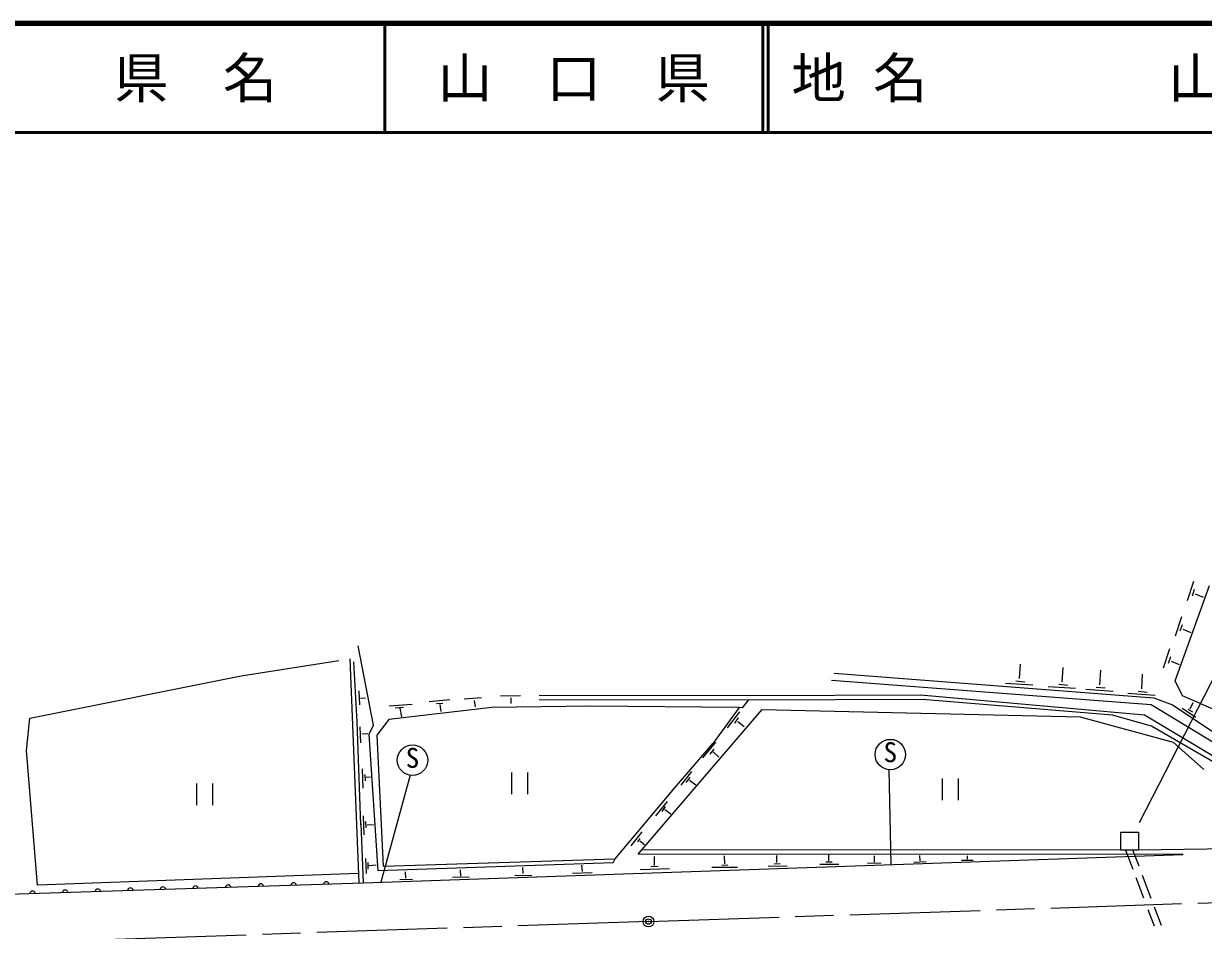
# Model space of a CAD drawing. Units: millimetres, scale not verified. Extents: x 40000 to 680000, y 20000 to 380000.
# Drawn here: x 299817 to 408240, y 296723 to 380000 of the extents above; entities that cross this region are included whole.
import ezdxf
from ezdxf.enums import TextEntityAlignment as Align

# ---------------------------------------------------------------- set-up
doc = ezdxf.new("R2010")
doc.units = ezdxf.units.MM
doc.header["$LTSCALE"] = 1000
doc.header["$PDMODE"] = 32
doc.header["$PDSIZE"] = 500
doc.linetypes.add('CHAIN', pattern=[18.5, 12, -1.5, 3.5, -1.5])
for name, color, linetype, lineweight in [('M-BGD', 7, 'Continuous', 13), ('M-BMK', 2, 'CHAIN', 13), ('M-BMK-SRVR', 3, 'Continuous', 13), ('M-STR-HTXT', 7, 'Continuous', 13), ('M-TTL', 2, 'Continuous', 140), ('M-TTL-LINE', 7, 'Continuous', 50)]:
    doc.layers.add(name, color=color, linetype=linetype, lineweight=lineweight)
doc.layers.add('M-TTL-TXT', color=7, linetype='Continuous')
doc.styles.add('ＭＳ ゴシック', font='')
doc.styles.get('ＭＳ ゴシック').set_extended_font_data('MS Gothic')

msp = doc.modelspace()

# ---------------------------------------------------------------- linework, layer by layer
at = {"layer": 'M-BGD'}
for p, q in [((407339, 328762), (406747, 326986)), ((405636, 319651), (408793, 328398)), ((407406, 328030), (407198, 327430)), ((407475, 327624), (408209, 327329)), ((406228, 325522), (405636, 323746)), ((406294, 324790), (406087, 324190)), ((406364, 324384), (407098, 324088)), ((331970, 315568), (330576, 322841)), ((405137, 322572), (404545, 320796)), ((319823, 320110), (328773, 321513)), ((329797, 321673), (330617, 301089)), ((330469, 315877), (330160, 321390)), ((391347, 319850), (391423, 321186)), ((405204, 321840), (404996, 321240)), ((405273, 321434), (406007, 321139)), ((300404, 316226), (319823, 320110)), ((374309, 320361), (403675, 318073)), ((395274, 319544), (395351, 320880)), ((398728, 319275), (398805, 320611)), ((402582, 318905), (402658, 320241)), ((403441, 317434), (374060, 319677)), ((390045, 319442), (392558, 319262)), ((391014, 319628), (391838, 319559)), ((393973, 319135), (396486, 318955)), ((394942, 319322), (395766, 319253)), ((397427, 318866), (399940, 318686)), ((398396, 319053), (399220, 318984)), ((406321, 318264), (405636, 319651)), ((330623, 318728), (330675, 317429)), ((330779, 318063), (331246, 318094)), ((337102, 317738), (338992, 317931)), ((340308, 317980), (341886, 318104)), ((341211, 317824), (341305, 317263)), ((343642, 318250), (345480, 318291)), ((344597, 318094), (344597, 317564)), ((347206, 318318), (366513, 318292)), ((366420, 317853), (347206, 317897)), ((365875, 317158), (366420, 317853)), ((382435, 317936), (366420, 317853)), ((366513, 318292), (382255, 318358)), ((382255, 318358), (402818, 316508)), ((399893, 316482), (382435, 317936)), ((401280, 318496), (403794, 318316)), ((402250, 318683), (403074, 318614)), ((403675, 318073), (405412, 317423)), ((410108, 316597), (406321, 318264)), ((342859, 317204), (333392, 316094)), ((333426, 317337), (335513, 317493)), ((333973, 317170), (334735, 317235)), ((334408, 317125), (334546, 316327)), ((337753, 317557), (338334, 317606)), ((338057, 317474), (338147, 316824)), ((351949, 317321), (342859, 317204)), ((365567, 317181), (351949, 317321)), ((356305, 303716), (367693, 317024)), ((365567, 317181), (363175, 313918)), ((364503, 315335), (365643, 316789)), ((365875, 317158), (365567, 317181)), ((367693, 317024), (396929, 316335)), ((413733, 311182), (403441, 317434)), ((405412, 317423), (409228, 314899)), ((406276, 317133), (407543, 316316)), ((406802, 317043), (407224, 316787)), ((407030, 317070), (407287, 317638)), ((300077, 313234), (300404, 316226)), ((330802, 306410), (330469, 315877)), ((331581, 314758), (331970, 315568)), ((333392, 316094), (332277, 314661)), ((365182, 315751), (365519, 316249)), ((365463, 315912), (366022, 315441)), ((396929, 316335), (405466, 314014)), ((403466, 315485), (399893, 316482)), ((402818, 316508), (414158, 309752)), ((330730, 315432), (330793, 313936)), ((330931, 314772), (331462, 314795)), ((332407, 302178), (331581, 314758)), ((332277, 314661), (332876, 302606)), ((410403, 311455), (403466, 315485)), ((359637, 309773), (363175, 313918)), ((362236, 312580), (363441, 313997)), ((362919, 312903), (363284, 313374)), ((405466, 314014), (408271, 311490)), ((301097, 300871), (300077, 313234)), ((363182, 313106), (363718, 312622)), ((330924, 311546), (331005, 309783)), ((344647, 311235), (344647, 309235)), ((346147, 309235), (346147, 311235)), ((360258, 310051), (361239, 311300)), ((379543, 302773), (379365, 311477)), ((315703, 310210), (315703, 308210)), ((317203, 308210), (317203, 310210)), ((331167, 311027), (331194, 310464)), ((331291, 310782), (331684, 310810)), ((335342, 310971), (332644, 301158)), ((360713, 310319), (361061, 310765)), ((361012, 310534), (361609, 310094)), ((384239, 310683), (384239, 308683)), ((385739, 308683), (385739, 310683)), ((354175, 303296), (359637, 309773)), ((357914, 307238), (358980, 308568)), ((358491, 307631), (358817, 308086)), ((331035, 307239), (331090, 305494)), ((358755, 307822), (359294, 307415)), ((330798, 306518), (331030, 301102)), ((331252, 306708), (331270, 306149)), ((331376, 306426), (331962, 306445)), ((355666, 304483), (356656, 305785)), ((400639, 305753), (402282, 305756)), ((400642, 304087), (400639, 305753)), ((402282, 305756), (402285, 304090)), ((356257, 304844), (356488, 305164)), ((356448, 304936), (356870, 304619)), ((331030, 301102), (406365, 303697)), ((406365, 303697), (356305, 303716)), ((400642, 304087), (356646, 304114)), ((369052, 302952), (369048, 303598)), ((373814, 303116), (373810, 303648)), ((382213, 303096), (382195, 303590)), ((402285, 304090), (400642, 304087)), ((401092, 304088), (401748, 302345)), ((402324, 302616), (401767, 304089)), ((415691, 304267), (402285, 304090)), ((331242, 303321), (331284, 301950)), ((331438, 302946), (331457, 302355)), ((331540, 302688), (332205, 302752)), ((354002, 302916), (332407, 302178)), ((332876, 302606), (354175, 303296)), ((345720, 301945), (345707, 302512)), ((351176, 302120), (351121, 302716)), ((354002, 302916), (354175, 303296)), ((357468, 302587), (358126, 302621)), ((357794, 302695), (357808, 303512)), ((363078, 302515), (365436, 302515)), ((363987, 302725), (364537, 302729)), ((364260, 302840), (364232, 303579)), ((368240, 302629), (369989, 302652)), ((368789, 302846), (369348, 302855)), ((373002, 302793), (374751, 302816)), ((373551, 303010), (374109, 303019)), ((377385, 302902), (378636, 302916)), ((378026, 302994), (378008, 303562)), ((381627, 302990), (382749, 303036)), ((386021, 303161), (387074, 303184)), ((386566, 303258), (386557, 303562)), ((330583, 301951), (301097, 300871)), ((334379, 301399), (335552, 301427)), ((334929, 301506), (334919, 302106)), ((339221, 301606), (340754, 301648)), ((339988, 301694), (339955, 302298)), ((344961, 301779), (346512, 301792)), ((350272, 301963), (352053, 302028)), ((356469, 302320), (359183, 302403)), ((402041, 301567), (402741, 299705)), ((403441, 299658), (402648, 301756)), ((260386, 298845), (331030, 301102)), ((403138, 298651), (403702, 297152)), ((404375, 297184), (403740, 298865))]:
    msp.add_line(p, q, dxfattribs=at)
for centre in [(335557, 312352), (379467, 312871)]:
    msp.add_circle(centre, 1398, dxfattribs=at)
for centre in [(303633, 300171), (306631, 300266), (309630, 300362), (312628, 300458), (315627, 300554), (318625, 300650), (321624, 300746), (324622, 300841), (327621, 300937), (300635, 300075)]:
    msp.add_arc(centre, 256, 14.51081, 169.15004, dxfattribs=at)
at = {"layer": 'M-BMK'}
for q in [(457360, 300893), (257168, 294183)]:
    msp.add_line((357245, 297537), q, dxfattribs=at)
at = {"layer": 'M-BMK-SRVR'}
msp.add_circle((357245, 297537), 500, dxfattribs=at)
msp.add_point((357245, 297537), dxfattribs=at)
at = {"layer": 'M-STR-HTXT'}
msp.add_line((414922, 331167), (402344, 306614), dxfattribs=at)
at = {"layer": 'M-TTL'}
msp.add_line((680000, 380000), (40000, 380000), dxfattribs=at)
at = {"layer": 'M-TTL-LINE'}
for p, q in [((333000, 380000), (333000, 370000)), ((367750, 380000), (367750, 370000)), ((368250, 380000), (368250, 370000)), ((40000, 370000), (680000, 370000))]:
    msp.add_line(p, q, dxfattribs=at)

# ---------------------------------------------------------------- texts
at = {"layer": 'M-BGD', "style": 'ＭＳ ゴシック'}
for p in [(334932, 311102), (378842, 311621)]:
    msp.add_text('S', height=1833, dxfattribs=at).set_placement(p, align=Align.BOTTOM_LEFT)
at = {"layer": 'M-TTL-TXT', "style": 'ＭＳ ゴシック'}
for s, p in [('県\u3000名', (315625, 375000)), ('山\u3000口\u3000県', (350375, 375000))]:
    msp.add_text(s, height=3666, dxfattribs=at).set_placement(p, align=Align.MIDDLE_CENTER)
for s, p in [('地 名', (370380, 375000)), ('山口市阿東蔵目喜', (405024, 375000))]:
    msp.add_text(s, height=3666, dxfattribs=at).set_placement(p, align=Align.MIDDLE_LEFT)

doc.saveas('drawing.dxf')
